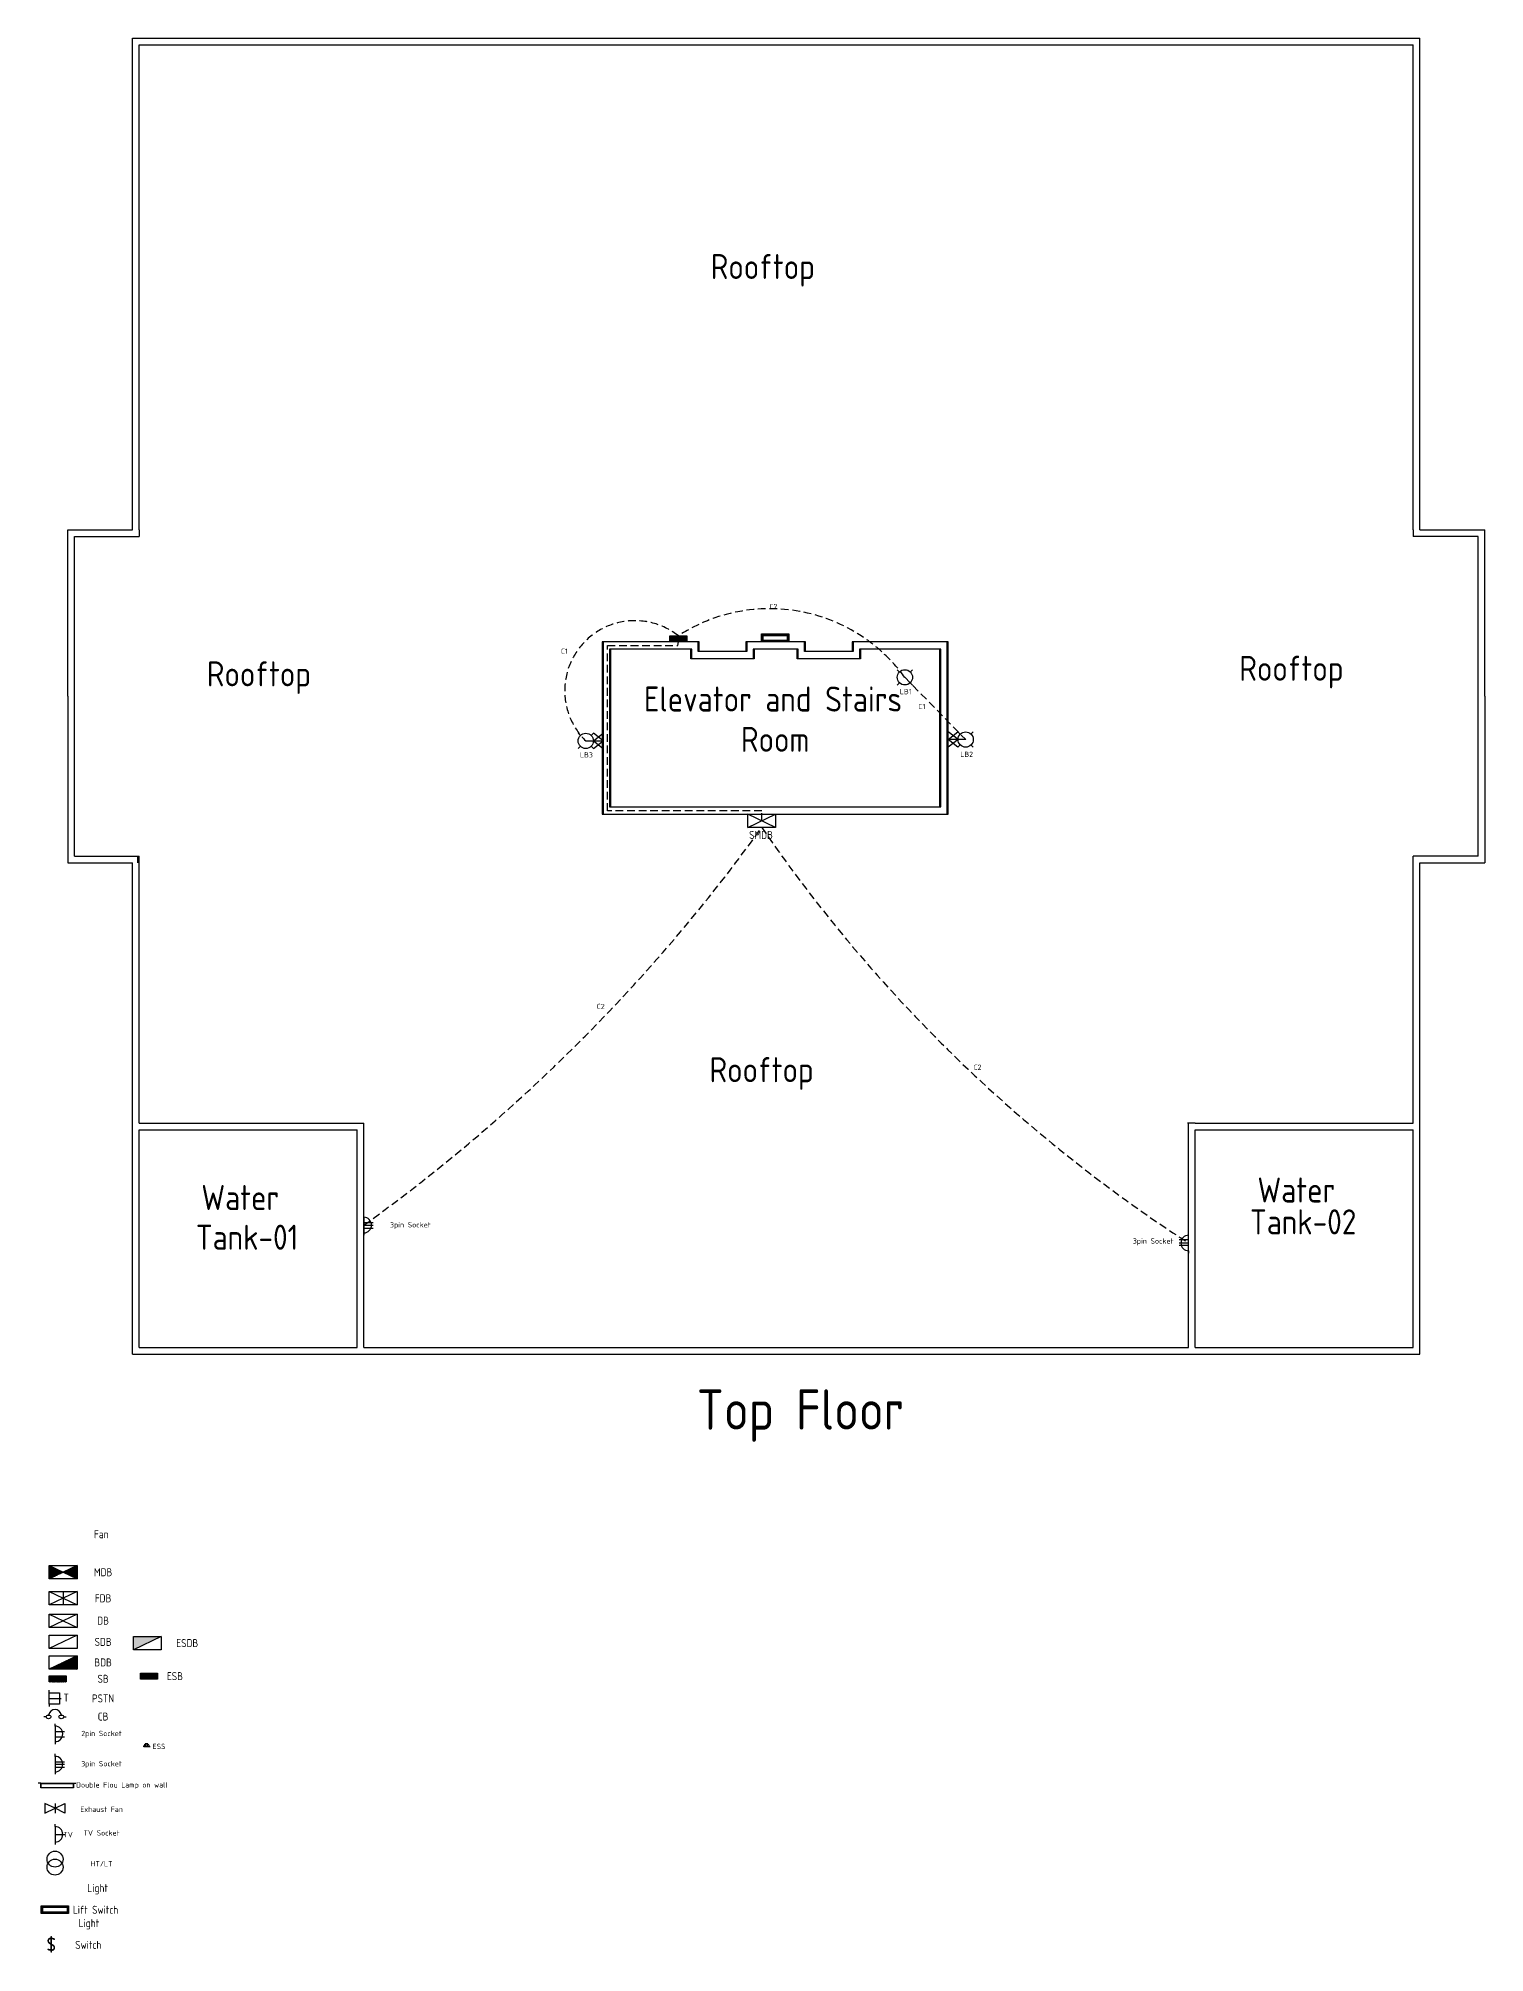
# Model space of a CAD drawing. Header units: inches. Extents: x 33646 to 69385, y 29955 to 61001.
# Drawn here: x 36095 to 37289, y 29986 to 31568 of the extents above; entities that cross this region are included whole.
import ezdxf
from ezdxf.enums import TextEntityAlignment as Align

# ---------------------------------------------------------------- set-up
doc = ezdxf.new("R2010")
doc.units = ezdxf.units.IN
doc.header["$MEASUREMENT"] = 0
doc.linetypes.add('HIDDEN', pattern=[9.525, 6.35, -3.175])
doc.layers.add('All Text', color=7, linetype='Continuous', plot=False)
for name, color, linetype in [('Conduit', 4, 'Continuous'), ('Electrical Layout', 130, 'Continuous'), ('WALL', 7, 'Continuous')]:
    doc.layers.add(name, color=color, linetype=linetype)
doc.styles.add('YQ_DIM', font='SUPEROS.SHX', dxfattribs={"width": 0.8, "bigfont": 'HZDX.SHX'})

msp = doc.modelspace()

# ---------------------------------------------------------------- hatches: boundary and pattern name
h = msp.add_hatch()
h.set_pattern_fill('ANSI34', color=256)
h.set_pattern_definition([(45, (29.00116, 304.32064), (-0.530330086, 0.530330086), []), (45, (29.1779, 304.32064), (-0.530330086, 0.530330086), []), (45, (29.3547, 304.32064), (-0.530330086, 0.530330086), []), (45, (29.5315, 304.32064), (-0.530330086, 0.530330086), [])])
h.paths.add_polyline_path([(36103.5, 30305.8), (36103.5, 30294.8), (36115, 30300.3)])
h.paths.add_polyline_path([(36115, 30300.3), (36126.5, 30294.8), (36126.5, 30305.8)])
h.paths.add_polyline_path([(36126.5, 30231.3), (36103.5, 30220.3), (36126.5, 30220.3)])
at = {"linetype": 'HIDDEN'}
h = msp.add_hatch(color=4, dxfattribs=at)
h.set_gradient(color1=(255, 255, 255), one_color=1, tint=1)
h.paths.add_polyline_path([(36173, 30247.3), (36173, 30236.3), (36196, 30247.3)])
h = msp.add_hatch()
h.set_pattern_fill('MUDST', color=256)
h.set_pattern_definition([(0, (29.00116, 304.32064), (0.5, 0.25), [0.25, -0.25, 0, -0.25, 0, -0.25])])
h.paths.add_polyline_path([(36117.5, 30209.8), (36117.5, 30214.8), (36103.5, 30214.8), (36103.5, 30209.8)])
h = msp.add_hatch()
h.set_pattern_fill('MUDST', color=256)
h.set_pattern_definition([(0, (104.50116, 306.49013), (0.5, 0.25), [0.25, -0.25, 0, -0.25, 0, -0.25])])
h.paths.add_polyline_path([(36193, 30212), (36193, 30217), (36179, 30217), (36179, 30212)])
at = {"layer": 'Electrical Layout'}
h = msp.add_hatch(dxfattribs=at)
h.set_pattern_fill('MUDST', color=256)
h.set_pattern_definition([(0, (541.58515, 1163.39726), (0.5, 0.25), [0.25, -0.25, 0, -0.25, 0, -0.25])])
h.paths.add_polyline_path([(36616.1, 31073.9), (36616.1, 31068.9), (36630.1, 31068.9), (36630.1, 31073.9)])

# ---------------------------------------------------------------- linework, layer by layer
for p, q in [((36103.5, 30305.8), (36126.5, 30294.8)), ((36126.5, 30305.8), (36103.5, 30294.8)), ((36103.5, 30284.3), (36126.5, 30273.3)), ((36126.5, 30284.3), (36103.5, 30273.3)), ((36115, 30284.3), (36115, 30273.3)), ((36103.5, 30265.8), (36126.5, 30254.8)), ((36126.5, 30265.8), (36103.5, 30254.8)), ((36126.5, 30248.3), (36103.5, 30237.3)), ((36196, 30247.3), (36173, 30236.3)), ((36126.5, 30231.3), (36103.5, 30220.3)), ((36103.5, 30200.8), (36103.5, 30202.8)), ((36103.5, 30196.1), (36113.5, 30196.1)), ((36103.5, 30191.3), (36103.5, 30189.3)), ((36101, 30180.8), (36099, 30180.8)), ((36108.3, 30173.2), (36108.3, 30175.2)), ((36115.5, 30180.8), (36117.5, 30180.8)), ((36108.3, 30173.2), (36108.3, 30160.4)), ((36108.3, 30168.8), (36116, 30168.8)), ((36108.3, 30164.8), (36108.3, 30164.3)), ((36108.3, 30164.3), (36116, 30164.3)), ((36108.3, 30160.4), (36108.3, 30158.4)), ((36108.3, 30148.2), (36108.3, 30150.2)), ((36108.3, 30148.2), (36108.3, 30135.4)), ((36108.3, 30143.8), (36116, 30143.8)), ((36181.7, 30156.3), (36181, 30156.3)), ((36181.7, 30156.3), (36186.1, 30156.3)), ((36183.2, 30156.3), (36183.2, 30159)), ((36184.6, 30156.3), (36184.8, 30156.3)), ((36184.8, 30156.3), (36184.8, 30159)), ((36186.1, 30156.3), (36186.8, 30156.3)), ((36108.3, 30141.8), (36116, 30141.8)), ((36108.3, 30139.8), (36108.3, 30139.3)), ((36108.3, 30139.3), (36116, 30139.3)), ((36108.3, 30135.4), (36108.3, 30133.4)), ((36096.5, 30126.1), (36094.5, 30126.1)), ((36123.5, 30126.1), (36125.5, 30126.1)), ((36108.3, 30109.3), (36108.3, 30101.3)), ((36108.3, 30090.2), (36108.3, 30092.2)), ((36108.3, 30090.2), (36108.3, 30077.4)), ((36108.3, 30083.8), (36116.5, 30083.8)), ((36108.3, 30081.8), (36108.3, 30081.3)), ((36108.3, 30077.4), (36108.3, 30075.4))]:
    msp.add_line(p, q)
for points in [[(36103.5, 30305.8), (36126.5, 30305.8), (36126.5, 30294.8), (36103.5, 30294.8)], [(36103.5, 30284.3), (36126.5, 30284.3), (36126.5, 30273.3), (36103.5, 30273.3)], [(36103.5, 30265.8), (36126.5, 30265.8), (36126.5, 30254.8), (36103.5, 30254.8)], [(36103.5, 30248.3), (36126.5, 30248.3), (36126.5, 30237.3), (36103.5, 30237.3)], [(36173, 30247.3), (36196, 30247.3), (36196, 30236.3), (36173, 30236.3)], [(36103.5, 30231.3), (36126.5, 30231.3), (36126.5, 30220.3), (36103.5, 30220.3)], [(36103.5, 30214.8), (36117.5, 30214.8), (36117.5, 30209.8), (36103.5, 30209.8)], [(36179, 30217), (36193, 30217), (36193, 30212), (36179, 30212)], [(36103.5, 30200.8), (36112, 30200.8), (36112, 30191.3), (36103.5, 30191.3)], [(36096.5, 30126.1), (36123.5, 30126.1), (36123.5, 30122.1), (36096.5, 30122.1)], [(36096.8, 30125.8), (36123.3, 30125.8), (36123.3, 30122.3), (36096.8, 30122.3)], [(36100, 30109.3), (36100, 30101.3), (36108.3, 30105.3)], [(36116.5, 30109.3), (36116.5, 30101.3), (36108.3, 30105.3)], [(36097, 30024.8), (36119.5, 30024.8), (36119.5, 30018.3), (36097, 30018.3)], [(36097.3, 30024.6), (36119.3, 30024.6), (36119.3, 30018.6), (36097.3, 30018.6)], [(36097.5, 30024.3), (36119, 30024.3), (36119, 30018.8), (36097.5, 30018.8)], [(36097.8, 30024.1), (36118.8, 30024.1), (36118.8, 30019.1), (36097.8, 30019.1)], [(36098, 30023.8), (36118.5, 30023.8), (36118.5, 30019.3), (36098, 30019.3)], [(36098.3, 30023.6), (36118.3, 30023.6), (36118.3, 30019.6), (36098.3, 30019.6)]]:
    msp.add_lwpolyline(points, close=True)
for centre in [(36108.3, 30063.3), (36108.3, 30056.7)]:
    msp.add_circle(centre, 6.6)
for centre, radius, start, end in [((36108.3, 30181.6), 5.3, 8.1301, 171.8699), ((36108.3, 30166.8), 6.41, 270, 90), ((36108.3, 30141.8), 6.41, 270, 90), ((36183.9, 30156.3), 2.22, 0, 180), ((36108.3, 30083.8), 6.41, 270, 90)]:
    msp.add_arc(centre, radius, start, end)
for centre in [(36103, 30180.8), (36113.5, 30180.8)]:
    msp.add_ellipse(centre, major_axis=(2, 0), ratio=0.75)
at = {"layer": 'All Text', "lineweight": 211}
msp.add_line((36176.9, 30886.4), (36176.9, 30892), dxfattribs=at)
at = {"layer": 'Conduit'}
for p, q in [((36814.6, 31044), (36816.5, 31045.9)), ((36805.7, 31035.1), (36803.8, 31033.2)), ((36814.6, 31035.1), (36816.5, 31033.2)), ((36542.2, 30991.5), (36540.3, 30993.5)), ((36551.1, 30991.5), (36553, 30993.5)), ((36551.1, 30982.6), (36553, 30980.7)), ((36855.8, 30992.7), (36853.9, 30994.6)), ((36855.8, 30983.8), (36853.9, 30981.8)), ((36864.7, 30992.7), (36866.6, 30994.6))]:
    msp.add_line(p, q, dxfattribs=at)
at = {"layer": 'Conduit', "color": 4}
msp.add_lwpolyline([(36616.1, 31073.9), (36630.1, 31073.9), (36630.1, 31068.9), (36616.1, 31068.9)], close=True, dxfattribs=at)
at = {"layer": 'Conduit'}
for points in [[(36805.7, 31044), (36803.8, 31045.9)], [(36542.2, 30982.6), (36540.3, 30980.7)], [(36864.7, 30983.8), (36866.6, 30981.8)]]:
    msp.add_lwpolyline(points, close=True, dxfattribs=at)
for centre in [(36810.1, 31039.6), (36546.6, 30987.1), (36860.3, 30988.2)]:
    msp.add_circle(centre, 6.3, dxfattribs=at)
at = {"layer": 'Electrical Layout', "linetype": 'HIDDEN'}
for p, q in [((36564.6, 30929.2), (36564.6, 31065.9)), ((36564.6, 31065.9), (36622.6, 31065.9)), ((36622.6, 31065.9), (36623.1, 31068.9)), ((36810.1, 31039.6), (36860.3, 30988.2)), ((36691.9, 30929.2), (36564.6, 30929.2)), ((36691.9, 30921.1), (36691.9, 30929.2))]:
    msp.add_line(p, q, dxfattribs=at)
at = {"layer": 'Electrical Layout'}
for p, q in [((36546.6, 30987.1), (36561, 30987.1)), ((36552.9, 30987.1), (36561, 30993.5)), ((36552.9, 30987.1), (36561, 30980.7)), ((36561, 30987.1), (36553, 30993.5)), ((36553, 30980.7), (36561, 30987.1)), ((36845.9, 30988.2), (36853.9, 30994.6)), ((36854, 30988.2), (36845.9, 30994.6)), ((36860.3, 30988.2), (36845.9, 30988.2)), ((36853.9, 30981.8), (36845.9, 30988.2)), ((36854, 30988.2), (36845.9, 30981.8)), ((36703.4, 30915.6), (36680.4, 30926.6)), ((36680.4, 30915.6), (36703.4, 30926.6)), ((36171.4, 30892), (36176.9, 30892)), ((36356.9, 30671.4), (36362.5, 30671.4)), ((36357.8, 30671.4), (36363.3, 30671.4)), ((37049, 30671.4), (37043.5, 30671.4)), ((37049.9, 30671.4), (37044.4, 30671.4)), ((36363.3, 30593.5), (36363.3, 30595.5)), ((36363.3, 30593.5), (36363.3, 30580.7)), ((36363.3, 30589.1), (36371, 30589.1)), ((36363.3, 30587.1), (36371, 30587.1)), ((36363.3, 30585.1), (36363.3, 30584.6)), ((36363.3, 30584.6), (36371, 30584.6)), ((36363.3, 30580.7), (36363.3, 30578.7)), ((37044.4, 30574.8), (37036.6, 30574.8)), ((37044.4, 30572.3), (37036.6, 30572.3)), ((37044.4, 30578.7), (37044.4, 30580.7)), ((37044.4, 30565.8), (37044.4, 30578.7)), ((37044.4, 30574.3), (37044.4, 30574.8)), ((37044.4, 30570.3), (37036.6, 30570.3)), ((37044.4, 30565.8), (37044.4, 30563.8))]:
    msp.add_line(p, q, dxfattribs=at)
for points in [[(36691.7, 31075.4), (36714.2, 31075.4), (36714.2, 31068.9), (36691.7, 31068.9)], [(36692, 31075.1), (36714, 31075.1), (36714, 31069.1), (36692, 31069.1)], [(36692.2, 31074.9), (36713.7, 31074.9), (36713.7, 31069.4), (36692.2, 31069.4)], [(36692.5, 31074.6), (36713.5, 31074.6), (36713.5, 31069.6), (36692.5, 31069.6)], [(36692.7, 31074.4), (36713.2, 31074.4), (36713.2, 31069.9), (36692.7, 31069.9)], [(36693, 31074.1), (36713, 31074.1), (36713, 31070.1), (36693, 31070.1)], [(36703.4, 30915.6), (36680.4, 30915.6), (36680.4, 30926.6), (36703.4, 30926.6)]]:
    msp.add_lwpolyline(points, close=True, dxfattribs=at)
at = {"layer": 'Electrical Layout', "linetype": 'HIDDEN'}
for centre, radius, start, end in [((36698.5, 30958.2), 138.1, 36.0982, 123.1099), ((36587.1, 31028.5), 57.9, 51.5752, 225.6723), ((35517.8, 31761.4), 1447.1, 305.7534, 324.233), ((37728.5, 31627), 1257.2, 214.4603, 237.0307)]:
    msp.add_arc(centre, radius, start, end, dxfattribs=at)
at = {"layer": 'Electrical Layout'}
for centre, start, end in [((36363.3, 30587.1), 270, 90), ((37044.4, 30572.3), 90, 270)]:
    msp.add_arc(centre, 6.41, start, end, dxfattribs=at)
at = {"layer": 'WALL'}
for p, q in [((36172.3, 31567.5), (36703.8, 31567.5)), ((36172.3, 31161.5), (36172.3, 31567.5)), ((36703.8, 31567.5), (37235.4, 31567.5)), ((37235.4, 31161.5), (37235.4, 31567.5)), ((36177.8, 31562), (37229.9, 31562)), ((36177.8, 31161.5), (36177.8, 31562)), ((37229.9, 31161.5), (37229.9, 31562)), ((36118.8, 31024), (36118.8, 31161.5)), ((36118.8, 31161.5), (36172.3, 31161.5)), ((36124.3, 30892), (36124.3, 31156)), ((36124.3, 31156), (36177.8, 31156)), ((36177.8, 31161.5), (36177.8, 31156)), ((37229.9, 31161.5), (37229.9, 31156)), ((37283.4, 31156), (37229.9, 31156)), ((37235.4, 31161.5), (37288.9, 31161.5)), ((37283.4, 30892), (37283.4, 31156)), ((37288.9, 31024), (37288.9, 31161.5)), ((36118.8, 31024), (36118.8, 30886.4)), ((37288.9, 31024), (37288.9, 30886.4)), ((36124.3, 30892), (36177.8, 30892)), ((36177.8, 30886.4), (36177.8, 30892)), ((37229.9, 30886.4), (37229.9, 30892)), ((37283.4, 30892), (37229.9, 30892)), ((36118.8, 30886.4), (36172.3, 30886.4)), ((36172.3, 30480.4), (36172.3, 30886.4)), ((36177.8, 30671.4), (36177.8, 30886.4)), ((37229.9, 30671.4), (37229.9, 30886.4)), ((37235.4, 30886.4), (37288.9, 30886.4)), ((37235.4, 30480.4), (37235.4, 30886.4)), ((36177.8, 30671.4), (36357.8, 30671.4)), ((36177.8, 30665.9), (36357.8, 30665.9)), ((36177.8, 30485.9), (36177.8, 30665.9)), ((36357.8, 30485.9), (36357.8, 30665.9)), ((36363.3, 30485.9), (36363.3, 30671.4)), ((37044.4, 30485.9), (37044.4, 30671.4)), ((37049.9, 30671.4), (37229.9, 30671.4)), ((37049.9, 30485.9), (37049.9, 30665.9)), ((37049.9, 30665.9), (37229.9, 30665.9)), ((37229.9, 30485.9), (37229.9, 30665.9)), ((36172.3, 30480.4), (36703.8, 30480.4)), ((36177.8, 30485.9), (36357.8, 30485.9)), ((36363.3, 30485.9), (37044.4, 30485.9)), ((36703.8, 30480.4), (37235.4, 30480.4)), ((37049.9, 30485.9), (37229.9, 30485.9))]:
    msp.add_line(p, q, dxfattribs=at)
for points in [[(36678.8, 31068.9), (36678.8, 31061), (36639.4, 31061), (36639.4, 31068.9), (36615.2, 31068.9), (36560.2, 31068.9), (36560.2, 31068.2), (36560.2, 30987.1), (36560.2, 30926.6), (36617.9, 30926.6), (36787.2, 30926.6), (36845, 30926.6), (36845, 30988.2), (36845, 31068.9), (36837.1, 31068.9), (36790.7, 31068.9), (36766.5, 31068.9), (36766.5, 31061), (36727.2, 31061), (36727.2, 31068.9), (36703, 31068.9)], [(36679.6, 31068.9), (36679.6, 31061), (36640.3, 31061), (36640.3, 31068.9), (36616.1, 31068.9), (36561, 31068.9), (36561, 31068.2), (36561, 30987.1), (36561, 30926.6), (36618.8, 30926.6), (36788.1, 30926.6), (36845.9, 30926.6), (36845.9, 30988.2), (36845.9, 31068.9), (36838, 31068.9), (36791.6, 31068.9), (36767.4, 31068.9), (36767.4, 31061), (36728, 31061), (36728, 31068.9), (36703.8, 31068.9)], [(36684.8, 31062.9), (36684.8, 31055), (36633.4, 31055), (36633.4, 31062.9), (36615.2, 31062.9), (36566.2, 31062.9), (36566.2, 30987.1), (36566.2, 30932.6), (36617.9, 30932.6), (36787.2, 30932.6), (36839, 30932.6), (36839, 30988.2), (36839, 31062.9), (36837.1, 31062.9), (36790.7, 31062.9), (36772.5, 31062.9), (36772.5, 31055), (36721.2, 31055), (36721.2, 31062.9), (36703, 31062.9)], [(36685.6, 31062.9), (36685.6, 31055), (36634.3, 31055), (36634.3, 31062.9), (36616.1, 31062.9), (36567, 31062.9), (36567, 30987.1), (36567, 30932.6), (36618.8, 30932.6), (36788.1, 30932.6), (36839.9, 30932.6), (36839.9, 30988.2), (36839.9, 31062.9), (36838, 31062.9), (36791.6, 31062.9), (36773.4, 31062.9), (36773.4, 31055), (36722, 31055), (36722, 31062.9), (36703.8, 31062.9)]]:
    msp.add_lwpolyline(points, close=True, dxfattribs=at)

# ---------------------------------------------------------------- texts
at = {"style": 'YQ_DIM'}
for s, height, p in [('Fan', 6.61, (36146.5, 30331.7)), ('MDB', 6.61, (36148, 30300.3)), ('FDB', 6.61, (36148, 30278.8)), ('DB', 6.61, (36148, 30260.3)), ('SDB', 6.61, (36148, 30242.8)), ('ESDB', 6.61, (36217.5, 30241.8)), ('BDB', 6.61, (36148, 30225.8)), ('SB', 6.61, (36148, 30212.3)), ('ESB', 6.61, (36207.3, 30214.5)), ('T', 6.61, (36117.5, 30196.8)), ('PSTN', 6.61, (36148, 30196.1)), ('CB', 6.61, (36148, 30181.1)), ('2pin Socket', 4.378, (36146.7, 30166.5)), ('3pin Socket', 4.378, (36146.7, 30141.5)), ('ESS', 4.38, (36194.2, 30156.5)), ('Double Flou Lamp on wall', 4.378, (36163.5, 30124)), ('Exhaust Fan', 4.378, (36146.7, 30104.5)), ('TV', 4.38, (36119.1, 30083.6)), ('TV Socket', 4.38, (36146.7, 30085)), ('HT/LT', 4.38, (36146.7, 30059.5)), ('Light', 6.61, (36143.5, 30038.5)), ('Lift Switch', 6.61, (36141.8, 30021.5)), ('Light', 6.61, (36136.3, 30009.5)), ('Switch', 6.61, (36135.8, 29992.5))]:
    msp.add_text(s, height=height, dxfattribs=at).set_placement(p, align=Align.MIDDLE)
at = {"linetype": 'HIDDEN', "style": 'YQ_DIM'}
msp.add_text('$', height=13.9, dxfattribs=at).set_placement((36105.2, 29993), align=Align.MIDDLE)
at = {"layer": 'All Text', "style": 'YQ_DIM'}
for s, height, p in [('Rooftop', 20.69, (36692.8, 31375.9)), ('Rooftop', 20.69, (36276.7, 31039.4)), ('Rooftop', 20.69, (37129.3, 31044)), ('Elevator and Stairs', 20.685, (36701.2, 31021.7)), ('Room', 20.69, (36703, 30988.4)), ('Rooftop', 20.69, (36691.8, 30712.4)), ('Water ', 20.69, (36266.9, 30609.9)), ('Water ', 20.69, (37139, 30616.1)), ('Tank-01', 20.69, (36266.9, 30577.1)), ('Tank-02', 20.69, (37139, 30589.8))]:
    msp.add_text(s, height=height, dxfattribs=at).set_placement(p, align=Align.MIDDLE)
at = {"layer": 'All Text', "linetype": 'HIDDEN', "style": 'YQ_DIM'}
msp.add_text('Top Floor', height=33.28, dxfattribs=at).set_placement((36723.9, 30429.8), align=Align.MIDDLE)
at = {"layer": 'Electrical Layout', "color": 4, "style": 'YQ_DIM'}
for s, p in [('C2', (36701.5, 31098.1)), ('C1', (36528.9, 31061.2)), ('LB1', (36810.8, 31027.8)), ('C1', (36824.3, 31015.5)), ('LB3', (36547.1, 30975.6)), ('LB2', (36861.1, 30976)), ('C2', (36558.9, 30767.7)), ('C2', (36870.1, 30717.5))]:
    msp.add_text(s, height=4.38, dxfattribs=at).set_placement(p, align=Align.MIDDLE)
at = {"layer": 'Electrical Layout', "style": 'YQ_DIM'}
for s, height, p in [('SMDB', 6.61, (36691.3, 30909.4)), ('3pin Socket', 4.378, (36401.7, 30586.7)), ('3pin Socket', 4.378, (37015.1, 30573.3))]:
    msp.add_text(s, height=height, dxfattribs=at).set_placement(p, align=Align.MIDDLE)

doc.saveas('drawing.dxf')
